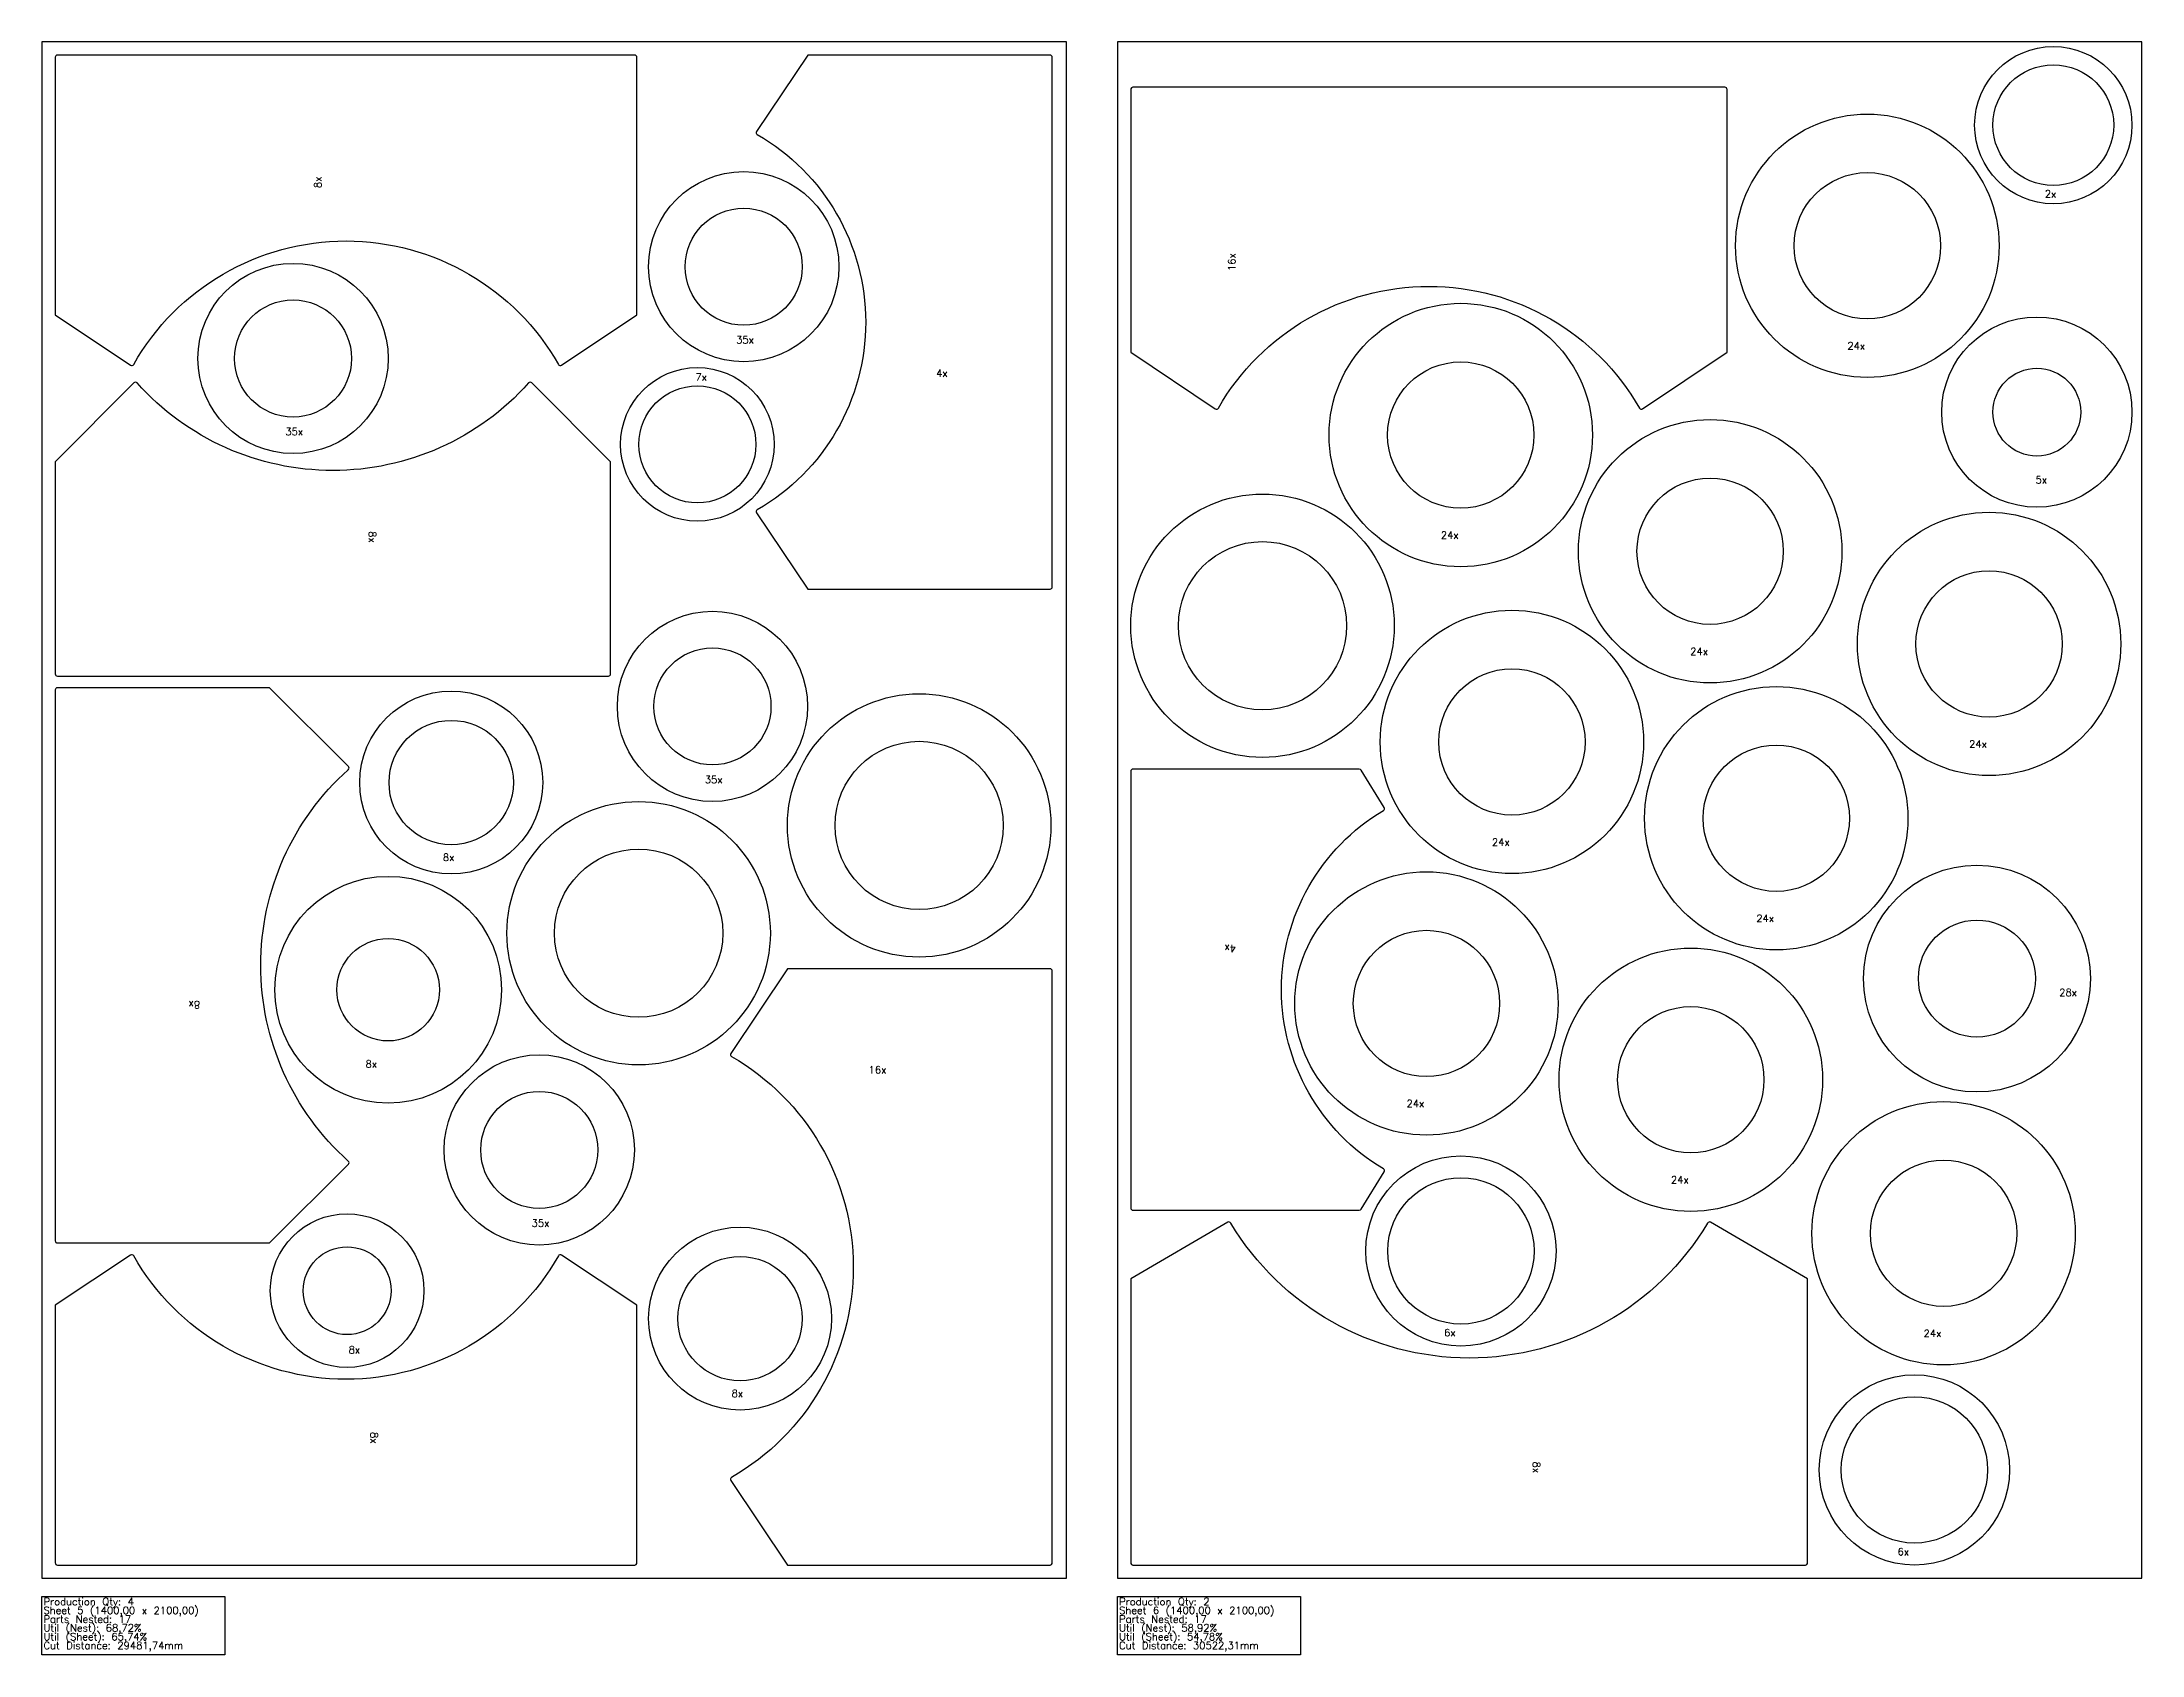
# Model space of a CAD drawing. Header units: millimetres. Extents: x 0 to 5740, y -8658 to -1197.
# Drawn here: x 2870 to 5740, y -6088 to -3883 of the extents above; entities that cross this region are included whole.
import ezdxf

# ---------------------------------------------------------------- set-up
doc = ezdxf.new("R2010")
doc.units = ezdxf.units.MM
for name, color, linetype in [('13401528 pos.38', 7, 'Continuous'), ('13672575', 7, 'Continuous'), ('13781249', 7, 'Continuous'), ('14025428', 7, 'Continuous'), ('4004-0813', 7, 'Continuous'), ('Des.11824973', 7, 'Continuous'), ('sheet', 24, 'Continuous'), ('Stats', 7, 'Continuous'), ('Texto', 7, 'Continuous')]:
    doc.layers.add(name, color=color, linetype=linetype)
doc.styles.get("Standard").update_dxf_attribs({"font": 'txt.shx'})

msp = doc.modelspace()

# ---------------------------------------------------------------- linework, layer by layer
at = {"color": 7}
for centre, radius in [((5618.8, -3996.8), 107.5), ((5618.8, -3996.8), 82.5), ((5364.6, -4161.7), 180), ((3829, -4190.3), 130), ((5364.6, -4161.7), 100), ((3829, -4190.3), 80), ((3213.1, -4315.8), 130), ((3213.1, -4315.8), 80), ((4809, -4420.4), 180), ((5596.3, -4389.1), 130), ((3765.7, -4433.2), 105), ((4809, -4420.4), 100), ((5596.3, -4389.1), 60), ((3765.7, -4433.2), 80), ((5149.8, -4579.3), 180), ((4538, -4681.1), 180), ((5149.8, -4579.3), 100), ((5531, -4706), 180), ((4538, -4681.1), 115), ((5531, -4706), 100), ((3786.3, -4791.4), 130), ((4878.9, -4840), 180), ((3786.3, -4791.4), 80), ((4878.9, -4840), 100), ((3429.3, -4895.5), 125), ((4068.8, -4954.1), 180), ((5240.2, -4944.3), 180), ((3429.3, -4895.5), 85), ((4068.8, -4954.1), 115), ((5240.2, -4944.3), 100), ((3685.4, -5101.4), 180), ((3685.4, -5101.4), 115), ((4762.1, -5197.5), 180), ((5514.4, -5163.5), 155), ((3343.1, -5178.7), 155), ((4762.1, -5197.5), 100), ((5514.4, -5163.5), 80), ((3343.1, -5178.7), 70), ((5123.4, -5301.7), 180), ((5123.4, -5301.7), 100), ((3549.6, -5397.7), 130), ((3549.6, -5397.7), 80), ((5468.8, -5511.6), 180), ((4809.2, -5535.8), 130), ((5468.8, -5511.6), 100), ((4809.2, -5535.8), 100), ((3287, -5590.1), 105), ((3824, -5628.3), 125), ((3287, -5590.1), 60), ((3824, -5628.3), 85), ((5429, -5835.1), 130), ((5429, -5835.1), 100)]:
    msp.add_circle(centre, radius, dxfattribs=at)
at = {"layer": '13401528 pos.38', "color": 7}
msp.add_lwpolyline([(4490.5, -5496.6), (4358, -5574.1), (4358, -5962.1, 0.414214), (4361, -5965.1), (5280, -5965.1, 0.414214), (5283, -5962.1), (5283, -5574.1), (5150.5, -5496.6, 0.411031), (5146.4, -5497.6, -0.566246), (4494.6, -5497.6, 0.411031)], format="xyb", close=True, dxfattribs=at)
at = {"layer": '13672575', "color": 7}
for points in [[(5057.5, -4384.5), (5173, -4307.1), (5173, -3948.1, 0.414214), (5170, -3945.1), (4361, -3945.1, 0.414214), (4358, -3948.1), (4358, -4307.1), (4473.5, -4384.5, 0.434137), (4477.8, -4383.5, -0.578139), (5053.2, -4383.5, 0.434137)], [(3811.4, -5849.6), (3888.7, -5965.1), (4247.7, -5965.1, 0.414214), (4250.7, -5962.1), (4250.7, -5153.1, 0.414214), (4247.7, -5150.1), (3888.7, -5150.1), (3811.4, -5265.7, 0.434137), (3812.3, -5269.9, -0.578139), (3812.3, -5845.4, 0.434137)]]:
    msp.add_lwpolyline(points, format="xyb", close=True, dxfattribs=at)
at = {"layer": '13781249', "color": 7}
for points in [[(2888, -4746.9, 0.414214), (2891, -4749.9), (3644, -4749.9, 0.414214), (3647, -4746.9), (3647, -4456.9), (3539.4, -4349.2, 0.430773), (3535, -4349.3, -0.44712), (3000, -4349.3, 0.430773), (2995.6, -4349.2), (2888, -4456.9)], [(2891, -4765.9, 0.414214), (2888, -4768.9), (2888, -5521.9, 0.414214), (2891, -5524.9), (3181, -5524.9), (3288.7, -5417.3, 0.430773), (3288.6, -5412.9, -0.44712), (3288.6, -4877.9, 0.430773), (3288.7, -4873.5), (3181, -4765.9)]]:
    msp.add_lwpolyline(points, format="xyb", close=True, dxfattribs=at)
at = {"layer": '14025428', "color": 7}
for points in [[(3580, -4324.8), (3683, -4256.1), (3683, -3904.1, 0.414214), (3680, -3901.1), (2891, -3901.1, 0.414214), (2888, -3904.1), (2888, -4256.1), (2991, -4324.8, 0.434916), (2995.3, -4323.8, -0.581196), (3575.7, -4323.8, 0.434916)], [(2991, -5541.5), (2888, -5610.1), (2888, -5962.1, 0.414214), (2891, -5965.1), (3680, -5965.1, 0.414214), (3683, -5962.1), (3683, -5610.1), (3580, -5541.5, 0.434916), (3575.7, -5542.5, -0.581196), (2995.3, -5542.5, 0.434916)]]:
    msp.add_lwpolyline(points, format="xyb", close=True, dxfattribs=at)
at = {"layer": '4004-0813', "color": 7}
msp.add_lwpolyline([(4672.9, -4878.5, 0.260073), (4670.3, -4877.1), (4361, -4877.1, 0.414214), (4358, -4880.1), (4358, -5477.1, 0.414214), (4361, -5480.1), (4670.3, -5480.1, 0.260073), (4672.9, -5478.7), (4704.3, -5427.7, 0.419062), (4703.3, -5423.6, -0.568766), (4703.3, -4933.7, 0.419062), (4704.3, -4929.5)], format="xyb", close=True, dxfattribs=at)
at = {"layer": 'Des.11824973', "color": 7}
msp.add_lwpolyline([(4247.7, -4631.1, 0.414214), (4250.7, -4628.1), (4250.7, -3904.1, 0.414214), (4247.7, -3901.1), (3916.7, -3901.1), (3846.5, -4005.4, 0.434786), (3847.5, -4009.7, -0.577878), (3847.5, -4522.6, 0.434786), (3846.5, -4526.9), (3916.7, -4631.1)], format="xyb", close=True, dxfattribs=at)
at = {"layer": 'sheet', "color": 7}
for points in [[(2870, -5983.1), (4270, -5983.1), (4270, -3883.1), (2870, -3883.1)], [(4340, -5983.1), (5740, -5983.1), (5740, -3883.1), (4340, -3883.1)]]:
    msp.add_lwpolyline(points, close=True, dxfattribs=at)
at = {"layer": 'Stats', "color": 151}
for points in [[(2870, -6008.1), (3120, -6008.1), (3120, -6088.1), (2870, -6088.1), (2870, -6008.1)], [(4340, -6008.1), (4590, -6008.1), (4590, -6088.1), (4340, -6088.1), (4340, -6008.1)]]:
    msp.add_lwpolyline(points, close=True, dxfattribs=at)

# ---------------------------------------------------------------- texts
at = {"layer": 'Stats', "color": 60}
for s, p in [('Sheet 5 (1400,00 x 2100,00)', (2872, -6032.1)), ('Production Qty: 4', (2872, -6020.1)), ('Sheet 6 (1400,00 x 2100,00)', (4342, -6032.1)), ('Production Qty: 2', (4342, -6020.1)), ('Parts Nested: 17', (2872, -6044.1)), ('Util (Nest): 68,72%', (2872, -6056.1)), ('Parts Nested: 17', (4342, -6044.1)), ('Util (Nest): 58,92%', (4342, -6056.1)), ('Cut Distance: 29481,74mm', (2872, -6080.1)), ('Util (Sheet): 65,74%', (2872, -6068.1)), ('Cut Distance: 30522,31mm', (4342, -6080.1)), ('Util (Sheet): 54,78%', (4342, -6068.1))]:
    msp.add_text(s, height=10, dxfattribs=at).set_placement(p)
at = {"layer": 'Texto', "color": 3, "char_height": 10, "width": 86.148, "attachment_point": 1}
for s, insert, rotation in [('{\\C1;8x}', (3241.9, -4083), 90), ('{\\C1;16x}', (4491, -4196.2), 90), ('{\\C1;8x}', (3326.6, -4551.9), 270), ('{\\C1;4x}', (4501.9, -5127.3), 180), ('{\\C1;8x}', (3086, -5204.5), 180), ('{\\C1;8x}', (3329.1, -5783.3), 270), ('{\\C1;8x}', (4917.6, -5823.7), 270)]:
    msp.add_mtext(s, dxfattribs=dict(at, insert=insert, rotation=rotation))
for s, insert in [('{\\C1;2x}', (5607.1, -4085.8)), ('{\\C1;35x}', (3818.6, -4285.3)), ('{\\C1;24x}', (5337.3, -4293.6)), ('{\\C1;4x}', (4091.9, -4330.8)), ('{\\C1;7x}', (3763, -4336.1)), ('{\\C1;35x}', (3202.6, -4410.8)), ('{\\C1;5x}', (5594.6, -4476.6)), ('{\\C1;24x}', (4781.7, -4552.2)), ('{\\C1;24x}', (5122.6, -4711.2)), ('{\\C1;24x}', (5503.7, -4837.8)), ('{\\C1;35x}', (3775.8, -4886.4)), ('{\\C1;8x}', (3417.8, -4992.7)), ('{\\C1;24x}', (4851.6, -4971.9)), ('{\\C1;24x}', (5212.9, -5076.1)), ('{\\C1;28x}', (5626.8, -5177.5)), ('{\\C1;8x}', (3312.1, -5275.1)), ('{\\C1;16x}', (3999.6, -5283.2)), ('{\\C1;24x}', (4734.8, -5329.3)), ('{\\C1;24x}', (5096.2, -5433.5)), ('{\\C1;35x}', (3539.1, -5492.7)), ('{\\C1;6x}', (4786.2, -5642.5)), ('{\\C1;24x}', (5441.5, -5643.4)), ('{\\C1;8x}', (3289.1, -5665.9)), ('{\\C1;8x}', (3812.5, -5725.6)), ('{\\C1;6x}', (5406, -5941.9))]:
    msp.add_mtext(s, dxfattribs=dict(at, insert=insert))

doc.saveas('drawing.dxf')
